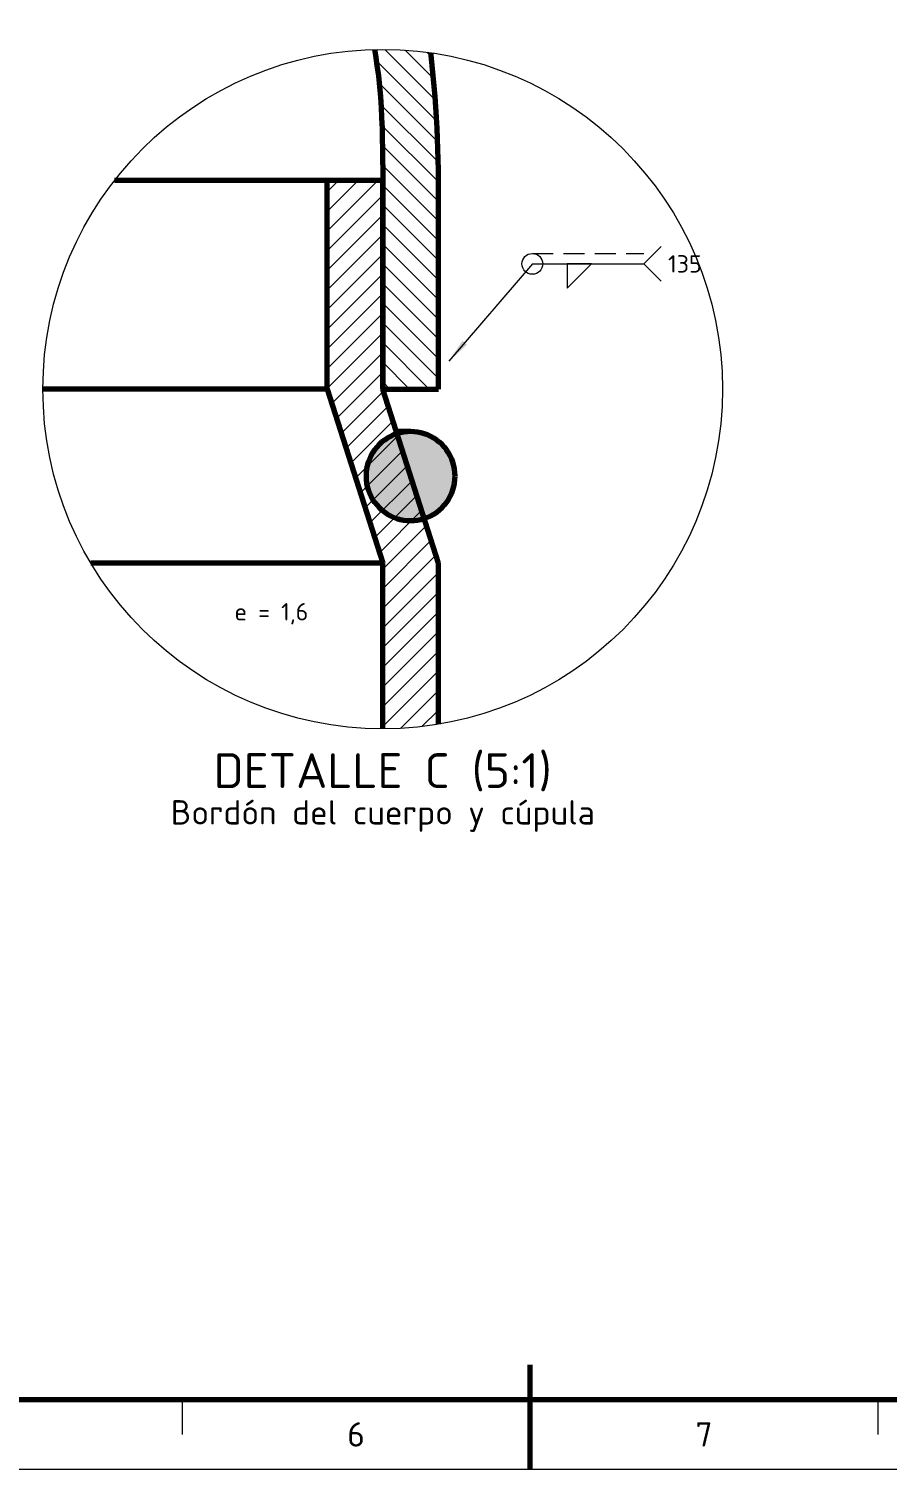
# Model space of a CAD drawing. Header units: millimetres. Extents: x 0 to 2382, y 0 to 420.
# Drawn here: x 879 to 1002.3, y 0 to 207 of the extents above; entities that cross this region are included whole.
import ezdxf
from ezdxf.enums import TextEntityAlignment as Align

# ---------------------------------------------------------------- set-up
doc = ezdxf.new("R2010")
doc.units = ezdxf.units.MM
doc.linetypes.add('ISO02-TRAZOS', pattern=[4.5, 3, -1.5])
for name, color, linetype, lineweight in [('01-VISIBLE', 7, 'CONTINUOUS', 70), ('05-RAYADO', 8, 'CONTINUOUS', 18), ('06-TEXTO', 7, 'CONTINUOUS', 25), ('07-RECUADRO', 7, 'CONTINUOUS', 70), ('08-FINA', 5, 'CONTINUOUS', 18), ('12-SOLDADURA', 6, 'CONTINUOUS', 18)]:
    doc.layers.add(name, color=color, linetype=linetype, lineweight=lineweight)
doc.styles.add('ISO3098', font='isocpeur.ttf')

msp = doc.modelspace()

# ---------------------------------------------------------------- hatches: boundary and pattern name
at = {"layer": '05-RAYADO'}
h = msp.add_hatch(dxfattribs=at)
h.set_pattern_fill('ANSI31', scale=0.62992, angle=90)
h.paths.add_polyline_path([(937.833, 155.25), (929.833, 155.25), (929.833, 185.25), (929.832, 186.252), (929.828, 187.254), (929.821, 188.256), (929.811, 189.258), (929.796, 190.26), (929.776, 191.262), (929.751, 192.264), (929.72, 193.266), (929.68, 194.267), (929.632, 195.268), (929.574, 196.268), (929.503, 197.268), (929.419, 198.267), (929.32, 199.264), (929.206, 200.259), (929.077, 201.253), (928.935, 202.245), (928.783, 203.236), (928.649, 204.069), (929.833, 204.083), (931.032, 204.069), (932.229, 204.025), (933.426, 203.951), (934.62, 203.848), (935.811, 203.716), (936.738, 203.59), (936.853, 202.607), (936.965, 201.59), (937.07, 200.572), (937.169, 199.553), (937.26, 198.534), (937.345, 197.515), (937.423, 196.495), (937.494, 195.474), (937.559, 194.453), (937.617, 193.431), (937.667, 192.409), (937.712, 191.387), (937.749, 190.365), (937.779, 189.342), (937.803, 188.319), (937.82, 187.296), (937.83, 186.273), (937.833, 185.25)])
h = msp.add_hatch(dxfattribs=at)
h.set_pattern_fill('ANSI31', scale=0.62992)
h.paths.add_polyline_path([(937.833, 107.08), (936.999, 106.945), (935.811, 106.784), (934.62, 106.652), (933.426, 106.549), (932.229, 106.475), (931.032, 106.431), (929.833, 106.417), (929.833, 130.25), (921.833, 155.25), (921.833, 185.25), (929.833, 185.25), (929.833, 155.25), (937.833, 130.25)])
h = msp.add_hatch(color=7, dxfattribs=at)
h.dxf.hatch_style = 1
h.paths.add_polyline_path([(940.155, 141.749), (939.92, 140.772), (939.536, 139.844), (939.011, 138.988), (938.359, 138.225), (937.595, 137.572), (936.739, 137.048), (935.811, 136.663), (934.835, 136.429), (933.833, 136.35), (932.832, 136.429), (931.856, 136.663), (930.928, 137.048), (930.072, 137.572), (929.308, 138.225), (928.656, 138.988), (928.131, 139.844), (927.747, 140.772), (927.512, 141.749), (927.433, 142.75), (927.512, 143.751), (927.747, 144.728), (928.131, 145.656), (928.656, 146.512), (929.308, 147.275), (930.072, 147.928), (930.928, 148.452), (931.856, 148.837), (932.832, 149.071), (933.833, 149.15), (934.835, 149.071), (935.811, 148.837), (936.739, 148.452), (937.595, 147.928), (938.359, 147.275), (939.011, 146.512), (939.536, 145.656), (939.92, 144.728), (940.155, 143.751), (940.233, 142.75)])
at = {"layer": '08-FINA'}
h = msp.add_hatch(color=7, dxfattribs=at)
h.dxf.hatch_style = 1
h.paths.add_polyline_path([(939.333, 159.25), (941.943, 161.623), (941.279, 162.192)])

# ---------------------------------------------------------------- linework, layer by layer
at = {"layer": '01-VISIBLE'}
for points in [[(928.648, 204.069), (928.783, 203.236), (929.008, 201.749), (929.206, 200.259), (929.372, 198.765), (929.503, 197.268), (929.604, 195.768), (929.68, 194.267), (929.736, 192.765), (929.776, 191.262), (929.804, 189.759), (929.821, 188.256), (929.83, 186.753), (929.833, 185.25)], [(937.833, 185.25), (937.826, 186.755), (937.804, 188.259), (937.768, 189.763), (937.716, 191.267), (937.65, 192.77), (937.57, 194.273), (937.474, 195.774), (937.364, 197.275), (937.239, 198.774), (937.1, 200.272), (936.946, 201.769), (936.777, 203.264), (936.737, 203.59)], [(921.833, 185.25), (920.327, 185.25), (918.821, 185.25), (917.315, 185.25), (915.809, 185.25), (914.303, 185.25), (912.797, 185.25), (911.291, 185.25), (909.785, 185.25), (908.279, 185.25), (906.773, 185.25), (905.267, 185.25), (903.761, 185.25), (902.255, 185.25), (900.749, 185.25), (899.243, 185.25), (897.737, 185.25), (896.231, 185.25), (894.725, 185.25), (893.219, 185.25), (891.713, 185.25), (891.302, 185.25)], [(929.833, 185.25), (921.833, 185.25)], [(921.833, 155.25), (921.833, 185.25)], [(929.833, 155.25), (929.833, 185.25)], [(929.833, 185.25), (929.833, 155.25)], [(937.833, 155.25), (937.833, 185.25)], [(921.833, 155.25), (920.327, 155.25), (918.821, 155.25), (917.315, 155.25), (915.809, 155.25), (914.303, 155.25), (912.797, 155.25), (911.291, 155.25), (909.785, 155.25), (908.279, 155.25), (906.773, 155.25), (905.267, 155.25), (903.761, 155.25), (902.255, 155.25), (900.749, 155.25), (899.243, 155.25), (897.737, 155.25), (896.231, 155.25), (894.725, 155.25), (893.219, 155.25), (891.713, 155.25), (890.207, 155.25), (888.701, 155.25), (887.195, 155.25), (885.689, 155.25), (884.183, 155.25), (882.677, 155.25), (881.171, 155.25), (881, 155.25)], [(921.833, 155.25), (929.833, 130.25)], [(937.833, 130.25), (929.833, 155.25)], [(929.833, 155.25), (937.833, 155.25)], [(933.833, 149.15), (933.331, 149.13), (932.832, 149.071), (932.339, 148.973), (931.856, 148.837), (931.384, 148.663), (930.928, 148.452), (930.489, 148.207), (930.072, 147.928), (929.677, 147.617), (929.308, 147.275), (928.967, 146.906), (928.656, 146.512), (928.376, 146.094), (928.131, 145.656), (927.921, 145.199), (927.747, 144.728), (927.61, 144.244), (927.512, 143.751), (927.453, 143.252), (927.433, 142.75), (927.453, 142.248), (927.512, 141.749), (927.61, 141.256), (927.747, 140.772), (927.921, 140.301), (928.131, 139.844), (928.376, 139.406), (928.656, 138.988), (928.967, 138.594), (929.308, 138.225), (929.677, 137.883), (930.072, 137.572), (930.489, 137.293), (930.928, 137.048), (931.384, 136.837), (931.856, 136.663), (932.339, 136.527), (932.832, 136.429), (933.331, 136.37), (933.833, 136.35)], [(933.833, 149.15), (933.493, 149.15), (933.152, 149.15), (932.81, 149.15), (932.469, 149.15), (932.127, 149.15), (931.785, 149.15)], [(940.233, 142.75), (940.214, 143.252), (940.155, 143.751), (940.057, 144.244), (939.92, 144.728), (939.746, 145.199), (939.536, 145.656), (939.29, 146.094), (939.011, 146.512), (938.7, 146.906), (938.359, 147.275), (937.99, 147.617), (937.595, 147.928), (937.177, 148.207), (936.739, 148.452), (936.283, 148.663), (935.811, 148.837), (935.327, 148.973), (934.835, 149.071), (934.335, 149.13), (933.833, 149.15)], [(933.833, 136.35), (934.335, 136.37), (934.835, 136.429), (935.327, 136.527), (935.811, 136.663), (936.283, 136.837), (936.739, 137.048), (937.177, 137.293), (937.595, 137.572), (937.99, 137.883), (938.359, 138.225), (938.7, 138.594), (939.011, 138.988), (939.29, 139.406), (939.536, 139.844), (939.746, 140.301), (939.92, 140.772), (940.057, 141.256), (940.155, 141.749), (940.214, 142.248), (940.233, 142.75)], [(929.833, 130.25), (928.332, 130.25), (926.831, 130.25), (925.33, 130.25), (923.829, 130.25), (922.327, 130.25), (920.826, 130.25), (919.325, 130.25), (917.824, 130.25), (916.323, 130.25), (914.822, 130.25), (913.32, 130.25), (911.819, 130.25), (910.318, 130.25), (908.817, 130.25), (907.316, 130.25), (905.815, 130.25), (904.313, 130.25), (902.812, 130.25), (901.311, 130.25), (899.81, 130.25), (898.309, 130.25), (896.808, 130.25), (895.306, 130.25), (893.805, 130.25), (892.304, 130.25), (890.803, 130.25), (889.302, 130.25), (887.886, 130.25)], [(929.833, 106.417), (929.833, 130.25)], [(937.833, 107.08), (937.833, 130.25)]]:
    msp.add_lwpolyline(points, dxfattribs=at)
at = {"layer": '07-RECUADRO'}
msp.add_line((951, 0), (951, 15), dxfattribs=at)
msp.add_lwpolyline([(679, 10), (1238, 10), (1238, 410), (679, 410)], close=True, dxfattribs=at)
at = {"layer": '08-FINA'}
for p, q in [((901, 10), (901, 5)), ((1001, 10), (1001, 5))]:
    msp.add_line(p, q, dxfattribs=at)
msp.add_lwpolyline([(654, 0), (1248, 0), (1248, 420), (654, 420)], close=True, dxfattribs=at)
msp.add_circle((929.833, 155.25), 48.833, dxfattribs=at)
at = {"layer": '12-SOLDADURA', "linetype": 'ISO02-TRAZOS'}
msp.add_line((951.333, 174.75), (967.333, 174.75), dxfattribs=at)
at = {"layer": '12-SOLDADURA'}
for p, q in [((967.333, 173.25), (969.833, 175.75)), ((951.333, 173.25), (939.333, 159.25)), ((951.333, 173.25), (967.333, 173.25)), ((967.333, 173.25), (969.833, 170.75))]:
    msp.add_line(p, q, dxfattribs=at)
msp.add_lwpolyline([(956.333, 173.25), (956.333, 169.75), (959.833, 173.25)], close=True, dxfattribs=at)
msp.add_circle((951.333, 173.25), 1.5, dxfattribs=at)

# ---------------------------------------------------------------- texts
at = {"layer": '06-TEXTO', "style": 'ISO3098'}
for s, height, p in [('e = 1,6', 2.5, (913.833, 123.25)), ('DETALLE C (5:1)', 5, (929.833, 100.417)), ('Bordón del cuerpo y cúpula', 3.5, (929.833, 94.417)), ('6', 3.5, (926, 5)), ('7', 3.5, (976, 5))]:
    msp.add_text(s, height=height, dxfattribs=at).set_placement(p, align=Align.MIDDLE_CENTER)
at = {"layer": '12-SOLDADURA', "style": 'ISO3098'}
msp.add_text('135', height=2.5, dxfattribs=at).set_placement((970.833, 173.25), align=Align.MIDDLE_LEFT)

doc.saveas('drawing.dxf')
